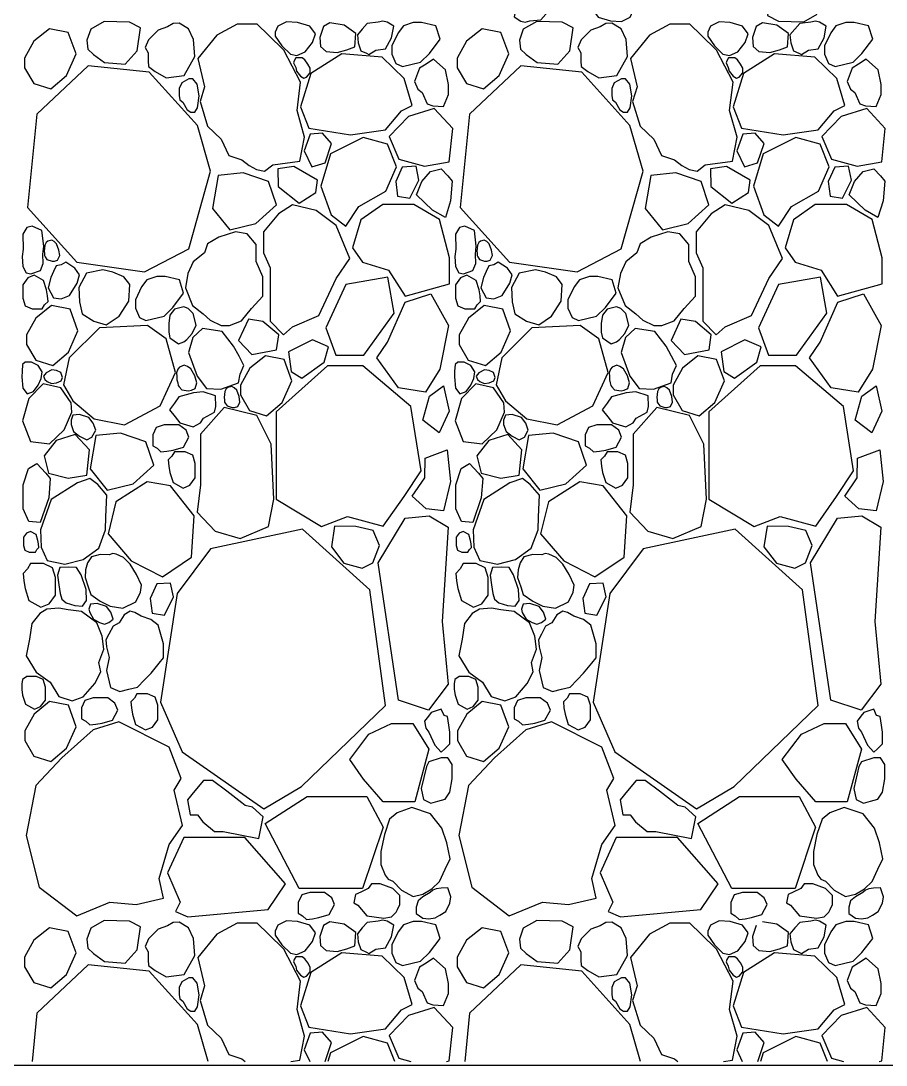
# Model space of a CAD drawing. Header units: millimetres. Extents: x 10227 to 13232, y 2 to 9351.
# Drawn here: x 11655.2 to 11831.6, y 6530.6 to 6743.6 of the extents above; entities that cross this region are included whole.
import ezdxf

# ---------------------------------------------------------------- set-up
doc = ezdxf.new("R2010")
doc.units = ezdxf.units.MM
doc.layers.add('A-WALL-FULL-EXTR', color=1, linetype='Continuous')
doc.layers.add('RETINO', color=20, linetype='Continuous')

msp = doc.modelspace()

# ---------------------------------------------------------------- linework, layer by layer
at = {"layer": 'A-WALL-FULL-EXTR', "ltscale": 0.1}
msp.add_line((11308.18, 6530.6), (12008.18, 6530.6), dxfattribs=at)
at = {"layer": 'RETINO'}
for points in [[(11759.42, 6749.28), (11757.44, 6749.03), (11756.27, 6746.77), (11755.79, 6744.42), (11757.16, 6743.59), (11758, 6743.34), (11758.94, 6743.61), (11761.21, 6743.84), (11762.22, 6744.98), (11763.2, 6746.19), (11763.06, 6747.82), (11762.5, 6749.4), (11761.38, 6749.94), (11760.87, 6750.16), (11759.42, 6749.28)], [(11778.63, 6748.44), (11776.87, 6750.11), (11775.52, 6750.37), (11773.86, 6749.67), (11772.35, 6747.71), (11771.74, 6745.94), (11772.93, 6744.37), (11775.41, 6743.65), (11777.67, 6743.51), (11779.42, 6744.38), (11779.98, 6745.6), (11779.95, 6746.45), (11778.63, 6748.44)], [(11808.12, 6749.44), (11807.41, 6744.74), (11809.68, 6743.56), (11814.84, 6743.43)], [(11814.84, 6743.43), (11817.6, 6745.01)], [(11672.17, 6743.52), (11669.41, 6741.94)], [(11678.89, 6737.51), (11679.59, 6742.21), (11677.32, 6743.39), (11672.17, 6743.52)], [(11684.8, 6732.03), (11688.47, 6732.49), (11690.65, 6736.36), (11690.38, 6739.85), (11689.39, 6742.03), (11687.48, 6743.14), (11686.23, 6743.12), (11685.07, 6742.44), (11683.2, 6741.74), (11681.22, 6739.77), (11680.5, 6738.2), (11681.12, 6737.14), (11681.16, 6735.46), (11681.19, 6734.31), (11682.54, 6733.31), (11684.8, 6732.03)], [(11706.53, 6714.24), (11712.08, 6715.01), (11713.05, 6719.88), (11711.49, 6725.35), (11712.21, 6731.13), (11708.81, 6737.67), (11705.69, 6740.69), (11703.37, 6742.93), (11699.31, 6742.93), (11695.13, 6740.69), (11691.26, 6735.97), (11692.62, 6730.19), (11691.71, 6727.15), (11693.23, 6722.13), (11696.04, 6719.47), (11697.58, 6716.16), (11700.22, 6715.29), (11701.74, 6714.15), (11703.26, 6713.34), (11704.89, 6712.95), (11706.53, 6714.24)], [(11708.37, 6738.51), (11710.14, 6736.84), (11711.48, 6736.58), (11713.15, 6737.28), (11714.66, 6739.24), (11715.27, 6741), (11714.08, 6742.58), (11711.6, 6743.3), (11709.34, 6743.44), (11707.59, 6742.57), (11707.03, 6741.35), (11707.05, 6740.5), (11708.37, 6738.51)], [(11716.88, 6742.5), (11716.13, 6740.26), (11716.28, 6738.42)], [(11718.19, 6743.25), (11716.88, 6742.5)], [(11723.31, 6738.3), (11723.51, 6741.04), (11721.11, 6742.77), (11718.19, 6743.25)], [(11727.59, 6737.67), (11729.57, 6737.92), (11730.74, 6740.18), (11731.21, 6742.53), (11729.85, 6743.36), (11729.01, 6743.6), (11728.07, 6743.34), (11725.8, 6743.11), (11724.79, 6741.97), (11723.81, 6740.76), (11723.95, 6739.13), (11724.51, 6737.55), (11725.63, 6737.01), (11726.14, 6736.79), (11727.59, 6737.67)], [(11732.98, 6734.31), (11736.68, 6735.19), (11738.49, 6736.95), (11740.66, 6739.87), (11739.83, 6742.6), (11736.91, 6743.3), (11735.2, 6743.3), (11733.18, 6742.64), (11732.1, 6741.2), (11730.82, 6738.55), (11730.82, 6736.86), (11731.66, 6734.94), (11732.98, 6734.31)], [(11760.39, 6743.52), (11757.64, 6741.94)], [(11767.11, 6737.51), (11767.82, 6742.21), (11765.55, 6743.39), (11760.39, 6743.52)], [(11773.02, 6732.03), (11776.7, 6732.49), (11778.88, 6736.36), (11778.6, 6739.85), (11777.62, 6742.03), (11775.7, 6743.14), (11774.46, 6743.12), (11773.29, 6742.44), (11771.43, 6741.74), (11769.44, 6739.77), (11768.73, 6738.2), (11769.34, 6737.14), (11769.39, 6735.46), (11769.41, 6734.31), (11770.77, 6733.31), (11773.02, 6732.03)], [(11794.75, 6714.24), (11800.3, 6715.01), (11801.28, 6719.88), (11799.71, 6725.35), (11800.44, 6731.13), (11797.04, 6737.67), (11793.91, 6740.69), (11791.6, 6742.93), (11787.53, 6742.93), (11783.36, 6740.69), (11779.48, 6735.97), (11780.85, 6730.19), (11779.94, 6727.15), (11781.46, 6722.13), (11784.27, 6719.47), (11785.8, 6716.16), (11788.45, 6715.29), (11789.96, 6714.15), (11791.49, 6713.34), (11793.11, 6712.95), (11794.75, 6714.24)], [(11796.6, 6738.51), (11798.36, 6736.84), (11799.71, 6736.58), (11801.38, 6737.28), (11802.88, 6739.24), (11803.49, 6741), (11802.31, 6742.58), (11799.83, 6743.3), (11797.56, 6743.44), (11795.81, 6742.57), (11795.25, 6741.35), (11795.28, 6740.5), (11796.6, 6738.51)], [(11805.1, 6742.5), (11804.35, 6740.26), (11804.51, 6738.42)], [(11806.41, 6743.25), (11805.1, 6742.5)], [(11811.54, 6738.3), (11811.73, 6741.04), (11809.33, 6742.77), (11806.41, 6743.25)], [(11815.82, 6737.67), (11817.79, 6737.92), (11818.97, 6740.18), (11819.44, 6742.53), (11818.07, 6743.36), (11817.23, 6743.6), (11816.3, 6743.34), (11814.03, 6743.11), (11813.02, 6741.97), (11812.03, 6740.76), (11812.18, 6739.13), (11812.73, 6737.55), (11813.86, 6737.01), (11814.36, 6736.79), (11815.82, 6737.67)], [(11821.21, 6734.31), (11824.91, 6735.19), (11826.71, 6736.95), (11828.89, 6739.87), (11828.05, 6742.6), (11825.14, 6743.3), (11823.43, 6743.3), (11821.4, 6742.64), (11820.33, 6741.2), (11819.05, 6738.55), (11819.05, 6736.86), (11819.89, 6734.94), (11821.21, 6734.31)], [(11657.81, 6730.87), (11661.29, 6729.77), (11664.49, 6732.51), (11666.43, 6736.88), (11664.84, 6741.28), (11661.03, 6742.02), (11657.85, 6739.47), (11655.94, 6736.03), (11655.94, 6734.08), (11657.81, 6730.87)], [(11669.41, 6741.94), (11668.66, 6739.7), (11668.82, 6737.85)], [(11746.03, 6730.87), (11749.52, 6729.77), (11752.72, 6732.51), (11754.66, 6736.88), (11753.07, 6741.28), (11749.26, 6742.02), (11746.08, 6739.47), (11744.17, 6736.03), (11744.17, 6734.08), (11746.03, 6730.87)], [(11757.64, 6741.94), (11756.89, 6739.7), (11757.04, 6737.85)], [(11716.28, 6738.42), (11717.46, 6737.35)], [(11717.46, 6737.35), (11719.68, 6737.18), (11721.67, 6737.7), (11723.31, 6738.3)], [(11804.51, 6738.42), (11805.69, 6737.35)], [(11805.69, 6737.35), (11807.9, 6737.18), (11809.89, 6737.7), (11811.54, 6738.3)], [(11668.82, 6737.85), (11670, 6736.78)], [(11670, 6736.78), (11672.21, 6735.12), (11676.47, 6734.79), (11678.89, 6737.51)], [(11711.38, 6733.37), (11712.2, 6732.38), (11712.91, 6731.95), (11713.44, 6732.14), (11714.17, 6733.03), (11714.17, 6733.95), (11713.68, 6734.83), (11713.07, 6735.65), (11712.55, 6736.12), (11711.28, 6736.07), (11710.91, 6735.51), (11710.79, 6735.04), (11711.23, 6734.15), (11711.38, 6733.37)], [(11712.19, 6726.09), (11713.91, 6721.77), (11722.42, 6720.36), (11729.54, 6721.42), (11732.83, 6725.27), (11735, 6726.39), (11733.37, 6731.85), (11728.86, 6736.25), (11720.64, 6736.9), (11714.31, 6732.89), (11712.19, 6726.09)], [(11757.04, 6737.85), (11758.23, 6736.78)], [(11758.23, 6736.78), (11760.44, 6735.12), (11764.7, 6734.79), (11767.11, 6737.51)], [(11799.61, 6733.37), (11800.43, 6732.38), (11801.14, 6731.95), (11801.66, 6732.14), (11802.4, 6733.03), (11802.4, 6733.95), (11801.91, 6734.83), (11801.3, 6735.65), (11800.78, 6736.12), (11799.51, 6736.07), (11799.13, 6735.51), (11799.02, 6735.04), (11799.45, 6734.15), (11799.61, 6733.37)], [(11800.41, 6726.09), (11802.14, 6721.77), (11810.64, 6720.36), (11817.77, 6721.42), (11821.05, 6725.27), (11823.23, 6726.39), (11821.59, 6731.85), (11817.08, 6736.25), (11808.86, 6736.9), (11802.53, 6732.89), (11800.41, 6726.09)], [(11691.17, 6722.29), (11681.37, 6733.16), (11668.92, 6734.43), (11658.45, 6724.59), (11656.55, 6705.54), (11666.59, 6694.42), (11680.42, 6692.41), (11689.41, 6697.15), (11693.86, 6712.94), (11691.17, 6722.29)], [(11741.34, 6726.19), (11742.39, 6728.63), (11742.39, 6730.63), (11741.79, 6733.67), (11740.63, 6734.67), (11739.34, 6735.79), (11737.8, 6734.79), (11736.5, 6733.95), (11735.44, 6731.27), (11736.12, 6729.71), (11737.04, 6729.03), (11738.04, 6726.73), (11739.22, 6726.32), (11741.34, 6726.19)], [(11779.4, 6722.29), (11769.59, 6733.16), (11757.14, 6734.43), (11746.68, 6724.59), (11744.78, 6705.54), (11754.82, 6694.42), (11768.64, 6692.41), (11777.63, 6697.15), (11782.09, 6712.94), (11779.4, 6722.29)], [(11829.57, 6726.19), (11830.62, 6728.63), (11830.62, 6730.63), (11830.02, 6733.67), (11828.86, 6734.67), (11827.57, 6735.79), (11826.03, 6734.79), (11824.73, 6733.95), (11823.67, 6731.27), (11824.34, 6729.71), (11825.27, 6729.03), (11826.27, 6726.73), (11827.45, 6726.32), (11829.57, 6726.19)], [(11688.23, 6727.04), (11689.12, 6725.49), (11689.83, 6724.98), (11690.63, 6724.98), (11691.2, 6725.89), (11691.55, 6728.35), (11691.15, 6730.73), (11690.23, 6731.79), (11689.43, 6731.79), (11687.98, 6731.01), (11687.46, 6729.84), (11687.46, 6728.38), (11687.61, 6727.54), (11688.23, 6727.04)], [(11776.46, 6727.04), (11777.34, 6725.49), (11778.06, 6724.98), (11778.86, 6724.98), (11779.43, 6725.89), (11779.77, 6728.35), (11779.37, 6730.73), (11778.46, 6731.79), (11777.66, 6731.79), (11776.2, 6731.01), (11775.69, 6729.84), (11775.69, 6728.38), (11775.83, 6727.54), (11776.46, 6727.04)], [(11737.51, 6714), (11742.54, 6714.84), (11743.25, 6721.66), (11739.46, 6725.77), (11734.26, 6724.15), (11730.31, 6720.04), (11732.24, 6715.4), (11737.51, 6714)], [(11825.74, 6714), (11830.76, 6714.84), (11831.47, 6721.66), (11827.69, 6725.77), (11822.49, 6724.15), (11818.54, 6720.04), (11820.47, 6715.4), (11825.74, 6714)], [(11716.7, 6720.7), (11714.19, 6720.49), (11712.96, 6717.12), (11714.5, 6713.85), (11717.2, 6714.67), (11718.52, 6718.63), (11716.7, 6720.7)], [(11724.08, 6705.79), (11729.6, 6708.9), (11731.79, 6713.85), (11729.95, 6718.46), (11725, 6719.84), (11718.33, 6716.5), (11716.38, 6709.94), (11718.45, 6704.07), (11721.44, 6701.76), (11724.08, 6705.79)], [(11804.93, 6720.7), (11802.41, 6720.49), (11801.18, 6717.12), (11802.73, 6713.85), (11805.43, 6714.67), (11806.75, 6718.63), (11804.93, 6720.7)], [(11812.31, 6705.79), (11817.83, 6708.9), (11820.02, 6713.85), (11818.18, 6718.46), (11813.23, 6719.84), (11806.56, 6716.5), (11804.61, 6709.94), (11806.68, 6704.07), (11809.67, 6701.76), (11812.31, 6705.79)], [(11700.5, 6712.62), (11695.43, 6712.11), (11694.27, 6705.35), (11697.78, 6701), (11703.07, 6702.27), (11707.28, 6706.11), (11705.67, 6710.87), (11700.5, 6712.62)], [(11715.36, 6708.6), (11715.68, 6711.1), (11710.85, 6713.92), (11707.61, 6713.42), (11707.68, 6709.84), (11711.92, 6706.43), (11715.36, 6708.6)], [(11731.99, 6707.84), (11734.48, 6707.44), (11736.34, 6711.15), (11735.77, 6713.97), (11732.95, 6713.81), (11731.62, 6710.83), (11731.99, 6707.84)], [(11742.82, 6706.94), (11741.74, 6703.5), (11739.12, 6704.99), (11735.87, 6708.16), (11736.95, 6710.83), (11738.71, 6712.91), (11740.88, 6713.45), (11742.24, 6712), (11743.14, 6710.91), (11742.82, 6706.94)], [(11788.73, 6712.62), (11783.66, 6712.11), (11782.5, 6705.35), (11786, 6701), (11791.29, 6702.27), (11795.51, 6706.11), (11793.89, 6710.87), (11788.73, 6712.62)], [(11803.59, 6708.6), (11803.9, 6711.1), (11799.08, 6713.92), (11795.84, 6713.42), (11795.9, 6709.84), (11800.15, 6706.43), (11803.59, 6708.6)], [(11820.22, 6707.84), (11822.71, 6707.44), (11824.56, 6711.15), (11823.99, 6713.97), (11821.17, 6713.81), (11819.84, 6710.83), (11820.22, 6707.84)], [(11831.05, 6706.94), (11829.97, 6703.5), (11827.35, 6704.99), (11824.09, 6708.16), (11825.18, 6710.83), (11826.94, 6712.91), (11829.11, 6713.45), (11830.46, 6712), (11831.36, 6710.91), (11831.05, 6706.94)], [(11710.56, 6681.23), (11715.93, 6683.54), (11719.47, 6691.1), (11722.26, 6695.12), (11721.1, 6697.91), (11719.47, 6701.86), (11715.39, 6704.92), (11710.56, 6706.08), (11707.7, 6704.24), (11704.64, 6700.57), (11704.64, 6696.28), (11706, 6693.28), (11706, 6690.28), (11706, 6685.31), (11706, 6682.39), (11708.72, 6679.59), (11710.56, 6681.23)], [(11730.18, 6692.79), (11733.52, 6687.48), (11742.58, 6690), (11742.58, 6695.32), (11740.53, 6703.09), (11735.29, 6706.16), (11728.96, 6706.16), (11724.53, 6703.02), (11722.83, 6697.36), (11724.87, 6694.43), (11730.18, 6692.79)], [(11798.79, 6681.23), (11804.16, 6683.54), (11807.7, 6691.1), (11810.48, 6695.12), (11809.33, 6697.91), (11807.69, 6701.86), (11803.62, 6704.92), (11798.79, 6706.08), (11795.93, 6704.24), (11792.87, 6700.57), (11792.87, 6696.28), (11794.23, 6693.28), (11794.23, 6690.28), (11794.23, 6685.31), (11794.23, 6682.39), (11796.95, 6679.59), (11798.79, 6681.23)], [(11818.41, 6692.79), (11821.75, 6687.48), (11830.8, 6690), (11830.8, 6695.32), (11828.76, 6703.09), (11823.52, 6706.16), (11817.18, 6706.16), (11812.76, 6703.02), (11811.05, 6697.36), (11813.1, 6694.43), (11818.41, 6692.79)], [(11655.45, 6695.59), (11655.57, 6693.51), (11656.26, 6692.22), (11657.23, 6692.02), (11659.15, 6692.73), (11659.74, 6694.12), (11659.65, 6696.06), (11659.83, 6697.7), (11659.47, 6700.87), (11657.49, 6701.76), (11656.42, 6701.49), (11655.56, 6700.11), (11655.67, 6697.07), (11655.45, 6695.59)], [(11690.21, 6685.58), (11692.38, 6683.87), (11693.79, 6682.58), (11696, 6681.49), (11697.7, 6681.49), (11700.15, 6682.42), (11702.2, 6684.92), (11704.53, 6687.44), (11704.53, 6691.39), (11703.17, 6694.56), (11703.17, 6697.99), (11701.3, 6700.18), (11698.92, 6700.62), (11695.52, 6699.51), (11693.25, 6698.12), (11692.6, 6696.28), (11690.31, 6694.48), (11689.21, 6692.07), (11688.72, 6689.17), (11690.21, 6685.58)], [(11743.67, 6695.59), (11743.79, 6693.51), (11744.49, 6692.22), (11745.45, 6692.02), (11747.37, 6692.73), (11747.96, 6694.12), (11747.87, 6696.06), (11748.06, 6697.7), (11747.7, 6700.87), (11745.72, 6701.76), (11744.64, 6701.49), (11743.78, 6700.11), (11743.9, 6697.07), (11743.67, 6695.59)], [(11778.43, 6685.58), (11780.6, 6683.87), (11782.01, 6682.58), (11784.23, 6681.49), (11785.92, 6681.49), (11788.38, 6682.42), (11790.43, 6684.92), (11792.76, 6687.44), (11792.76, 6691.39), (11791.4, 6694.56), (11791.4, 6697.99), (11789.53, 6700.18), (11787.14, 6700.62), (11783.74, 6699.51), (11781.47, 6698.12), (11780.82, 6696.28), (11778.54, 6694.48), (11777.43, 6692.07), (11776.94, 6689.17), (11778.43, 6685.58)], [(11660.49, 6694.93), (11661.53, 6694.64), (11662.03, 6694.64), (11662.66, 6694.82), (11663.11, 6695.74), (11662.93, 6696.88), (11662.47, 6698.14), (11661.95, 6698.62), (11661.46, 6698.9), (11660.66, 6698.69), (11660.33, 6698.42), (11660.04, 6697.86), (11659.98, 6697.25), (11659.91, 6696.68), (11659.98, 6696.19), (11659.98, 6695.73), (11660.13, 6695.51), (11660.49, 6694.93)], [(11748.71, 6694.93), (11749.76, 6694.64), (11750.25, 6694.64), (11750.89, 6694.82), (11751.33, 6695.74), (11751.16, 6696.88), (11750.69, 6698.14), (11750.18, 6698.62), (11749.69, 6698.9), (11748.89, 6698.69), (11748.55, 6698.42), (11748.27, 6697.86), (11748.2, 6697.25), (11748.13, 6696.68), (11748.2, 6696.19), (11748.2, 6695.73), (11748.36, 6695.51), (11748.71, 6694.93)], [(11661.3, 6691.3), (11660.74, 6689.2), (11661.86, 6687.16), (11663.37, 6686.92), (11665.08, 6687.6), (11666.65, 6690.1), (11667.11, 6691.8), (11666.17, 6693.2), (11664.31, 6694.37), (11663.4, 6693.89), (11662.36, 6693.63), (11661.82, 6692.51), (11661.3, 6691.3)], [(11749.53, 6691.3), (11748.96, 6689.2), (11750.09, 6687.16), (11751.6, 6686.92), (11753.31, 6687.6), (11754.88, 6690.1), (11755.34, 6691.8), (11754.39, 6693.2), (11752.54, 6694.37), (11751.63, 6693.89), (11750.58, 6693.63), (11750.04, 6692.51), (11749.53, 6691.3)], [(11660.39, 6688.76), (11659.8, 6690.69), (11657.91, 6691.74), (11656.6, 6691.18), (11655.59, 6689.81), (11655.59, 6687.07), (11656.07, 6685.5), (11657.5, 6684.87), (11659.54, 6684.87), (11660.01, 6685.69), (11660.71, 6686.41), (11660.58, 6687.56), (11660.39, 6688.76)], [(11675.19, 6683.37), (11677.16, 6686.46), (11677.37, 6689.86), (11676.16, 6691.44), (11673.94, 6692.35), (11671.91, 6692.83), (11668.57, 6692.13), (11666.99, 6689.21), (11667.14, 6686.31), (11667.66, 6683.85), (11670.04, 6682.4), (11672.59, 6681.65), (11675.19, 6683.37)], [(11680.68, 6682.5), (11684.38, 6683.38), (11686.18, 6685.14), (11688.36, 6688.05), (11687.52, 6690.79), (11684.61, 6691.49), (11682.9, 6691.49), (11680.87, 6690.83), (11679.8, 6689.39), (11678.52, 6686.74), (11678.52, 6685.05), (11679.36, 6683.13), (11680.68, 6682.5)], [(11719.42, 6675.45), (11725.14, 6675.45), (11731.32, 6683.98), (11730.02, 6691.33), (11721.48, 6689.82), (11717.4, 6681)], [(11748.61, 6688.76), (11748.02, 6690.69), (11746.13, 6691.74), (11744.83, 6691.18), (11743.82, 6689.81), (11743.82, 6687.07), (11744.3, 6685.5), (11745.73, 6684.87), (11747.76, 6684.87), (11748.24, 6685.69), (11748.93, 6686.41), (11748.81, 6687.56), (11748.61, 6688.76)], [(11763.41, 6683.37), (11765.38, 6686.46), (11765.59, 6689.86), (11764.39, 6691.44), (11762.17, 6692.35), (11760.13, 6692.83), (11756.8, 6692.13), (11755.22, 6689.21), (11755.37, 6686.31), (11755.89, 6683.85), (11758.26, 6682.4), (11760.82, 6681.65), (11763.41, 6683.37)], [(11768.9, 6682.5), (11772.6, 6683.38), (11774.41, 6685.14), (11776.58, 6688.05), (11775.75, 6690.79), (11772.83, 6691.49), (11771.12, 6691.49), (11769.1, 6690.83), (11768.03, 6689.39), (11766.74, 6686.74), (11766.74, 6685.05), (11767.58, 6683.13), (11768.9, 6682.5)], [(11807.65, 6675.45), (11813.37, 6675.45), (11819.55, 6683.98), (11818.25, 6691.33), (11809.7, 6689.82), (11805.62, 6681)], [(11732.18, 6668.74), (11727.75, 6674.91), (11729.97, 6678.1), (11733.58, 6686.22), (11738.81, 6687.96), (11742.41, 6681.45), (11740.61, 6672.56)], [(11820.41, 6668.74), (11815.98, 6674.91), (11818.2, 6678.1), (11821.8, 6686.22), (11827.03, 6687.96), (11830.64, 6681.45), (11828.83, 6672.56)], [(11658.2, 6674.4), (11661.68, 6673.29), (11664.88, 6676.03), (11666.82, 6680.4), (11665.23, 6684.8), (11661.42, 6685.54), (11658.24, 6683), (11656.33, 6679.55), (11656.33, 6677.6), (11658.2, 6674.4)], [(11690.9, 6681.54), (11690.32, 6683.92), (11689.3, 6684.98), (11688.4, 6685.27), (11686.5, 6684.8), (11685.56, 6683.56), (11685.33, 6681.86), (11685.32, 6680.13), (11685.54, 6678.97), (11687.31, 6677.74), (11688.39, 6678.12), (11689.03, 6678.64), (11690.14, 6679.87), (11690.9, 6681.54)], [(11746.42, 6674.4), (11749.91, 6673.29), (11753.1, 6676.03), (11755.05, 6680.4), (11753.46, 6684.8), (11749.64, 6685.54), (11746.47, 6683), (11744.56, 6679.55), (11744.56, 6677.6), (11746.42, 6674.4)], [(11779.13, 6681.54), (11778.55, 6683.92), (11777.53, 6684.98), (11776.63, 6685.27), (11774.72, 6684.8), (11773.79, 6683.56), (11773.55, 6681.86), (11773.55, 6680.13), (11773.77, 6678.97), (11775.54, 6677.74), (11776.62, 6678.12), (11777.25, 6678.64), (11778.37, 6679.87), (11779.13, 6681.54)], [(11701.58, 6682.79), (11699.55, 6678.39), (11702.27, 6675.55), (11707.32, 6676.5), (11707.75, 6679.58), (11704.55, 6682.27), (11701.58, 6682.79)], [(11789.8, 6682.79), (11787.77, 6678.39), (11790.5, 6675.55), (11795.55, 6676.5), (11795.97, 6679.58), (11792.77, 6682.27), (11789.8, 6682.79)], [(11684.79, 6678.78), (11681, 6681.47), (11671.18, 6680.98), (11665.05, 6674.9), (11663.86, 6669.36), (11665.8, 6666.13), (11670.14, 6662.44), (11676.31, 6661.19), (11683.57, 6665.12), (11686.7, 6671.92), (11684.79, 6678.78)], [(11698.53, 6677.25), (11696.23, 6680.28), (11692.2, 6680.89), (11690.26, 6679.06), (11689.36, 6675.97), (11691.16, 6671.12), (11693.03, 6668.66), (11695.98, 6668.47), (11699.58, 6669.8), (11699.88, 6671.57), (11700.63, 6673.3), (11699.67, 6675.24), (11698.53, 6677.25)], [(11717.4, 6681), (11719.42, 6675.45)], [(11773.01, 6678.78), (11769.22, 6681.47), (11759.41, 6680.98), (11753.27, 6674.9), (11752.09, 6669.36), (11754.02, 6666.13), (11758.36, 6662.44), (11764.54, 6661.19), (11771.79, 6665.12), (11774.93, 6671.92), (11773.01, 6678.78)], [(11786.76, 6677.25), (11784.46, 6680.28), (11780.43, 6680.89), (11778.48, 6679.06), (11777.59, 6675.97), (11779.38, 6671.12), (11781.26, 6668.66), (11784.2, 6668.47), (11787.8, 6669.8), (11788.1, 6671.57), (11788.86, 6673.3), (11787.89, 6675.24), (11786.76, 6677.25)], [(11805.62, 6681), (11807.65, 6675.45)], [(11710.31, 6672.09), (11712.46, 6670.77), (11717.03, 6673.99), (11717.92, 6677.15), (11714.63, 6678.58), (11709.76, 6676.12), (11710.31, 6672.09)], [(11798.54, 6672.09), (11800.69, 6670.77), (11805.26, 6673.99), (11806.14, 6677.15), (11802.85, 6678.58), (11797.99, 6676.12), (11798.54, 6672.09)], [(11701.81, 6664.17), (11705.3, 6663.06), (11708.49, 6665.8), (11710.44, 6670.17), (11708.85, 6674.57), (11705.03, 6675.31), (11701.85, 6672.77), (11699.95, 6669.32), (11699.95, 6667.37), (11701.81, 6664.17)], [(11790.04, 6664.17), (11793.52, 6663.06), (11796.72, 6665.8), (11798.66, 6670.17), (11797.07, 6674.57), (11793.26, 6675.31), (11790.08, 6672.77), (11788.17, 6669.32), (11788.17, 6667.37), (11790.04, 6664.17)], [(11655.56, 6668.67), (11656.49, 6667.53), (11657.78, 6668.03), (11658.73, 6669.32), (11659.31, 6670.66), (11659.55, 6672.06), (11658.68, 6673.34), (11657.33, 6674), (11656.08, 6674), (11655.49, 6673.52), (11655.41, 6672.12), (11655.37, 6671.02), (11655.56, 6668.67)], [(11661.42, 6669.68), (11662.44, 6669.81), (11663.42, 6670.17), (11663.65, 6670.89), (11663.33, 6671.91), (11662.44, 6672.32), (11661.49, 6672.43), (11660.36, 6671.83), (11659.79, 6671.13), (11660.09, 6670.5), (11660.52, 6670.08), (11661.42, 6669.68)], [(11688.02, 6668.34), (11689.35, 6668.18), (11689.96, 6668.27), (11690.71, 6668.6), (11691.08, 6669.81), (11690.66, 6671.19), (11689.85, 6672.64), (11689.13, 6673.14), (11688.48, 6673.4), (11687.54, 6672.99), (11687.17, 6672.6), (11686.93, 6671.86), (11686.96, 6671.09), (11686.98, 6670.38), (11687.16, 6669.79), (11687.24, 6669.23), (11687.47, 6668.98), (11688.02, 6668.34)], [(11729.08, 6640.55), (11733.31, 6646.58), (11736.78, 6651.82), (11734.69, 6664.99), (11724.94, 6673.23), (11717.69, 6673.23), (11707.23, 6663.86), (11707.23, 6646.03), (11716.49, 6640.49), (11721.82, 6642.55), (11729.08, 6640.55)], [(11740.61, 6672.56), (11737.69, 6667.91)], [(11743.79, 6668.67), (11744.72, 6667.53), (11746, 6668.03), (11746.95, 6669.32), (11747.54, 6670.66), (11747.77, 6672.06), (11746.91, 6673.34), (11745.55, 6674), (11744.3, 6674), (11743.72, 6673.52), (11743.63, 6672.12), (11743.59, 6671.02), (11743.79, 6668.67)], [(11749.65, 6669.68), (11750.66, 6669.81), (11751.64, 6670.17), (11751.87, 6670.89), (11751.56, 6671.91), (11750.66, 6672.32), (11749.72, 6672.43), (11748.58, 6671.83), (11748.02, 6671.13), (11748.31, 6670.5), (11748.75, 6670.08), (11749.65, 6669.68)], [(11776.24, 6668.34), (11777.58, 6668.18), (11778.19, 6668.27), (11778.94, 6668.6), (11779.31, 6669.81), (11778.89, 6671.19), (11778.08, 6672.64), (11777.36, 6673.14), (11776.71, 6673.4), (11775.77, 6672.99), (11775.4, 6672.6), (11775.16, 6671.86), (11775.19, 6671.09), (11775.21, 6670.38), (11775.38, 6669.79), (11775.47, 6669.23), (11775.7, 6668.98), (11776.24, 6668.34)], [(11817.31, 6640.55), (11821.54, 6646.58), (11825.01, 6651.82), (11822.91, 6664.99), (11813.16, 6673.23), (11805.92, 6673.23), (11795.46, 6663.86), (11795.46, 6646.03), (11804.71, 6640.49), (11810.04, 6642.55), (11817.31, 6640.55)], [(11828.83, 6672.56), (11825.92, 6667.91)], [(11663.31, 6668.75), (11659.75, 6669.56), (11656.79, 6666.56), (11655.52, 6662.05), (11657.17, 6657.8), (11661.03, 6657.37), (11663.99, 6660.18), (11665.6, 6663.77), (11665.44, 6665.71), (11663.31, 6668.75)], [(11694.89, 6667.12), (11692.36, 6667.95), (11690.37, 6667.77), (11687.4, 6666.91), (11686.5, 6665.67), (11685.5, 6664.28), (11686.63, 6662.83), (11687.58, 6661.61), (11690.34, 6660.79), (11691.84, 6661.6), (11692.43, 6662.58), (11694.64, 6663.78), (11694.95, 6664.99), (11694.89, 6667.12)], [(11697.23, 6665.07), (11698.27, 6664.78), (11698.77, 6664.78), (11699.41, 6664.96), (11699.85, 6665.87), (11699.68, 6667.02), (11699.21, 6668.27), (11698.69, 6668.76), (11698.21, 6669.04), (11697.41, 6668.83), (11697.07, 6668.56), (11696.79, 6668), (11696.72, 6667.38), (11696.65, 6666.82), (11696.72, 6666.33), (11696.72, 6665.87), (11696.87, 6665.64), (11697.23, 6665.07)], [(11737.69, 6667.91), (11732.18, 6668.74)], [(11740.51, 6659.61), (11737.12, 6662.2), (11738.49, 6667.07), (11741.36, 6669.19), (11742.52, 6664.01), (11740.51, 6659.61)], [(11751.54, 6668.75), (11747.97, 6669.56), (11745.02, 6666.56), (11743.75, 6662.05), (11745.4, 6657.8), (11749.26, 6657.37), (11752.21, 6660.18), (11753.83, 6663.77), (11753.66, 6665.71), (11751.54, 6668.75)], [(11783.12, 6667.12), (11780.59, 6667.95), (11778.6, 6667.77), (11775.62, 6666.91), (11774.73, 6665.67), (11773.73, 6664.28), (11774.86, 6662.83), (11775.81, 6661.61), (11778.57, 6660.79), (11780.06, 6661.6), (11780.66, 6662.58), (11782.87, 6663.78), (11783.17, 6664.99), (11783.12, 6667.12)], [(11785.46, 6665.07), (11786.5, 6664.78), (11787, 6664.78), (11787.63, 6664.96), (11788.07, 6665.87), (11787.9, 6667.02), (11787.44, 6668.27), (11786.92, 6668.76), (11786.43, 6669.04), (11785.63, 6668.83), (11785.3, 6668.56), (11785.01, 6668), (11784.95, 6667.38), (11784.88, 6666.82), (11784.95, 6666.33), (11784.95, 6665.87), (11785.1, 6665.64), (11785.46, 6665.07)], [(11825.92, 6667.91), (11820.41, 6668.74)], [(11828.73, 6659.61), (11825.34, 6662.2), (11826.71, 6667.07), (11829.59, 6669.19), (11830.75, 6664.01), (11828.73, 6659.61)], [(11699.89, 6638), (11705.69, 6640.47), (11706.76, 6646.03), (11706.22, 6657.26), (11703.29, 6663.13), (11696.65, 6664.77), (11691.84, 6659.3), (11691.84, 6649.01), (11691.11, 6643.43), (11694.83, 6639.55), (11699.89, 6638)], [(11788.12, 6638), (11793.91, 6640.47), (11794.99, 6646.03), (11794.45, 6657.26), (11791.52, 6663.13), (11784.87, 6664.77), (11780.06, 6659.3), (11780.06, 6649.01), (11779.34, 6643.43), (11783.06, 6639.55), (11788.12, 6638)], [(11665.93, 6659.85), (11667.16, 6658.88), (11668.6, 6658.18), (11669.64, 6658.7), (11670.43, 6660.14), (11669.92, 6661.56), (11669.03, 6662.71), (11667.16, 6663.32), (11665.79, 6663.19), (11665.41, 6662.19), (11665.41, 6661.27), (11665.93, 6659.85)], [(11754.16, 6659.85), (11755.39, 6658.88), (11756.83, 6658.18), (11757.87, 6658.7), (11758.66, 6660.14), (11758.15, 6661.56), (11757.26, 6662.71), (11755.38, 6663.32), (11754.01, 6663.19), (11753.63, 6662.19), (11753.63, 6661.27), (11754.16, 6659.85)], [(11675.52, 6659.52), (11670.45, 6659.01), (11669.29, 6652.25), (11672.8, 6647.9), (11678.09, 6649.17), (11682.31, 6653), (11680.69, 6657.77), (11675.52, 6659.52)], [(11686.26, 6656.05), (11688.33, 6656.68), (11689.46, 6658.72), (11688.86, 6660.12), (11687.38, 6661.21), (11684.43, 6661.21), (11682.74, 6660.7), (11682.06, 6659.16), (11682.06, 6656.96), (11682.95, 6656.45), (11683.72, 6655.7), (11684.95, 6655.84), (11686.26, 6656.05)], [(11763.75, 6659.52), (11758.68, 6659.01), (11757.52, 6652.25), (11761.02, 6647.9), (11766.32, 6649.17), (11770.53, 6653), (11768.92, 6657.77), (11763.75, 6659.52)], [(11774.48, 6656.05), (11776.56, 6656.68), (11777.69, 6658.72), (11777.09, 6660.12), (11775.61, 6661.21), (11772.65, 6661.21), (11770.97, 6660.7), (11770.28, 6659.16), (11770.28, 6656.96), (11771.17, 6656.45), (11771.95, 6655.7), (11773.18, 6655.84), (11774.48, 6656.05)], [(11664.81, 6650.33), (11668.61, 6650.97), (11669.14, 6656.12), (11666.28, 6659.23), (11662.36, 6658), (11659.94, 6654.9), (11660.83, 6651.39), (11664.81, 6650.33)], [(11753.04, 6650.33), (11756.83, 6650.97), (11757.37, 6656.12), (11754.51, 6659.23), (11750.59, 6658), (11748.17, 6654.9), (11749.06, 6651.39), (11753.04, 6650.33)], [(11685.58, 6651.52), (11686.21, 6649.44), (11688.25, 6648.32), (11689.66, 6648.91), (11690.75, 6650.39), (11690.75, 6653.35), (11690.23, 6655.03), (11688.69, 6655.72), (11686.49, 6655.72), (11685.98, 6654.83), (11685.24, 6654.05), (11685.37, 6652.82), (11685.58, 6651.52)], [(11737.54, 6650.4), (11737.6, 6654.41), (11742.11, 6656.14), (11742.8, 6649.64), (11741.36, 6643.68)], [(11773.81, 6651.52), (11774.44, 6649.44), (11776.48, 6648.32), (11777.88, 6648.91), (11778.97, 6650.39), (11778.97, 6653.35), (11778.46, 6655.03), (11776.91, 6655.72), (11774.72, 6655.72), (11774.21, 6654.83), (11773.46, 6654.05), (11773.6, 6652.82), (11773.81, 6651.52)], [(11825.76, 6650.4), (11825.83, 6654.41), (11830.33, 6656.14), (11831.02, 6649.64), (11829.59, 6643.68)], [(11660.85, 6646.32), (11659.12, 6641.27), (11656.8, 6641.49), (11655.63, 6644.1), (11655.63, 6649), (11656.74, 6652.29), (11658.45, 6653.32), (11660.26, 6651.39), (11661.16, 6650.3), (11660.85, 6646.32)], [(11749.07, 6646.32), (11747.35, 6641.27), (11745.03, 6641.49), (11743.86, 6644.1), (11743.85, 6649), (11744.96, 6652.29), (11746.68, 6653.32), (11748.49, 6651.39), (11749.39, 6650.3), (11749.07, 6646.32)], [(11672.49, 6642.46), (11672.72, 6646.89), (11670.84, 6649.03), (11669.26, 6650.29), (11666.7, 6649.39), (11661.37, 6645.99), (11659.19, 6639.79), (11659.33, 6636.26), (11660.57, 6633.52), (11664.16, 6632.8), (11667.85, 6633.73), (11671.04, 6636.04), (11672.41, 6639.8), (11672.49, 6642.46)], [(11680.95, 6649.56), (11674.54, 6645.53), (11672.95, 6638.97)], [(11690.5, 6642.66), (11685.7, 6648.75), (11680.95, 6649.56)], [(11737.84, 6644.09), (11735, 6646.67), (11737.54, 6650.4)], [(11760.72, 6642.46), (11760.95, 6646.89), (11759.06, 6649.03), (11757.49, 6650.29), (11754.92, 6649.39), (11749.59, 6645.99), (11747.42, 6639.79), (11747.55, 6636.26), (11748.79, 6633.52), (11752.38, 6632.8), (11756.07, 6633.73), (11759.27, 6636.04), (11760.64, 6639.8), (11760.72, 6642.46)], [(11769.17, 6649.56), (11762.76, 6645.53), (11761.18, 6638.97)], [(11778.73, 6642.66), (11773.92, 6648.75), (11769.17, 6649.56)], [(11826.07, 6644.09), (11823.23, 6646.67), (11825.76, 6650.4)], [(11672.95, 6638.97), (11677.7, 6633.48), (11684.04, 6630.18), (11689.96, 6634.19), (11690.5, 6642.66)], [(11738.32, 6603.02), (11732.17, 6605.06), (11728.01, 6633.07), (11733.52, 6642.19), (11738.43, 6642.63), (11742.35, 6640.34), (11741.07, 6621.07)], [(11741.36, 6643.68), (11737.84, 6644.09)], [(11761.18, 6638.97), (11765.93, 6633.48), (11772.26, 6630.18), (11778.18, 6634.19), (11778.73, 6642.66)], [(11826.55, 6603.02), (11820.39, 6605.06), (11816.23, 6633.07), (11821.75, 6642.19), (11826.65, 6642.63), (11830.58, 6640.34), (11829.3, 6621.07)], [(11829.59, 6643.68), (11826.07, 6644.09)], [(11727.01, 6639.68), (11723.47, 6640.47), (11719.16, 6640.53), (11718.49, 6636.35), (11721.05, 6632.98)], [(11815.24, 6639.68), (11811.7, 6640.47), (11807.38, 6640.53), (11806.71, 6636.35), (11809.28, 6632.98)], [(11658.66, 6637.65), (11658.3, 6638.83), (11657.14, 6639.47), (11656.33, 6639.13), (11655.71, 6638.29), (11655.71, 6636.61), (11656.01, 6635.65), (11656.89, 6635.26), (11658.14, 6635.26), (11658.43, 6635.76), (11658.85, 6636.21), (11658.78, 6636.91), (11658.66, 6637.65)], [(11688.06, 6594.53), (11704.73, 6582.88), (11712.39, 6587.46), (11729.56, 6603.96), (11726.35, 6627.56), (11712.62, 6639.93), (11693.85, 6635.89), (11687.06, 6626.84), (11683.66, 6604.64), (11688.06, 6594.53)], [(11726.95, 6633.05), (11728.33, 6636.57), (11727.01, 6639.68)], [(11746.88, 6637.65), (11746.52, 6638.83), (11745.36, 6639.47), (11744.56, 6639.13), (11743.94, 6638.29), (11743.94, 6636.61), (11744.24, 6635.65), (11745.11, 6635.26), (11746.36, 6635.26), (11746.65, 6635.76), (11747.08, 6636.21), (11747, 6636.91), (11746.88, 6637.65)], [(11776.29, 6594.53), (11792.95, 6582.88), (11800.62, 6587.46), (11817.78, 6603.96), (11814.58, 6627.56), (11800.85, 6639.93), (11782.07, 6635.89), (11775.28, 6626.84), (11771.88, 6604.64), (11776.29, 6594.53)], [(11815.17, 6633.05), (11816.55, 6636.57), (11815.24, 6639.68)], [(11673.18, 6634.72), (11671.37, 6634.79), (11669.55, 6634.29), (11668.74, 6633.06), (11668.33, 6631.61), (11668.26, 6630.06), (11668.88, 6628.19), (11669.41, 6626.62), (11671.36, 6625.27), (11673.38, 6624.22), (11675.98, 6623.85), (11678.6, 6625.08), (11679.59, 6627.08), (11679.77, 6628.51), (11678.77, 6630.66), (11677.45, 6632.78), (11676.13, 6634.16), (11674.6, 6634.85), (11673.9, 6634.97), (11673.18, 6634.72)], [(11761.41, 6634.72), (11759.6, 6634.79), (11757.78, 6634.29), (11756.97, 6633.06), (11756.56, 6631.61), (11756.49, 6630.06), (11757.11, 6628.19), (11757.63, 6626.62), (11759.58, 6625.27), (11761.61, 6624.22), (11764.21, 6623.85), (11766.83, 6625.08), (11767.81, 6627.08), (11767.99, 6628.51), (11767, 6630.66), (11765.68, 6632.78), (11764.36, 6634.16), (11762.83, 6634.85), (11762.12, 6634.97), (11761.41, 6634.72)], [(11656.04, 6627.86), (11656.8, 6625.36), (11659.25, 6624.01), (11660.93, 6624.73), (11662.24, 6626.5), (11662.24, 6630.05), (11661.62, 6632.07), (11659.77, 6632.9), (11657.14, 6632.9), (11656.53, 6631.83), (11655.63, 6630.9), (11655.79, 6629.42), (11656.04, 6627.86)], [(11664.4, 6624.91), (11666.21, 6624.35), (11667.72, 6624.24), (11668.56, 6625.35), (11668.46, 6627.61), (11667.44, 6630.65), (11666.53, 6632.08), (11664.97, 6632.2), (11663.15, 6632.12), (11662.62, 6630.53), (11662.9, 6628.6), (11663.17, 6626.79), (11663.56, 6625.66), (11664.4, 6624.91)], [(11721.05, 6632.98), (11724.8, 6631.96), (11726.95, 6633.05)], [(11744.27, 6627.86), (11745.03, 6625.36), (11747.47, 6624.01), (11749.16, 6624.73), (11750.47, 6626.5), (11750.47, 6630.05), (11749.85, 6632.07), (11748, 6632.9), (11745.36, 6632.9), (11744.75, 6631.83), (11743.85, 6630.9), (11744.01, 6629.42), (11744.27, 6627.86)], [(11752.63, 6624.91), (11754.44, 6624.35), (11755.95, 6624.24), (11756.79, 6625.35), (11756.69, 6627.61), (11755.66, 6630.65), (11754.75, 6632.08), (11753.19, 6632.2), (11751.38, 6632.12), (11750.85, 6630.53), (11751.13, 6628.6), (11751.4, 6626.79), (11751.79, 6625.66), (11752.63, 6624.91)], [(11809.28, 6632.98), (11813.02, 6631.96), (11815.17, 6633.05)], [(11681.95, 6622.82), (11684.44, 6622.42), (11686.29, 6626.13), (11685.72, 6628.95), (11682.9, 6628.79), (11681.57, 6625.81), (11681.95, 6622.82)], [(11770.17, 6622.82), (11772.67, 6622.42), (11774.52, 6626.13), (11773.95, 6628.95), (11771.13, 6628.79), (11769.8, 6625.81), (11770.17, 6622.82)], [(11667.54, 6623.13), (11664.8, 6623.46), (11662.93, 6623.84), (11660.47, 6623.62), (11659.02, 6622.74), (11657.4, 6620.67), (11656.94, 6617.47), (11656.26, 6614.11), (11658.31, 6610.74), (11661.12, 6608.73), (11662.9, 6605.8), (11665.63, 6604.89), (11667.9, 6605.76), (11670.23, 6608.46), (11671.45, 6610.83), (11671.05, 6612.74), (11672.07, 6615.47), (11671.76, 6618.1), (11670.68, 6620.84), (11667.54, 6623.13)], [(11670.02, 6621.57), (11671.24, 6620.88), (11672.21, 6620.58), (11673.11, 6620.91), (11674.03, 6621.57), (11673.53, 6622.99), (11672.64, 6624.14), (11670.76, 6624.75), (11669.39, 6624.62), (11669.01, 6623.62), (11669.21, 6622.94), (11670.02, 6621.57)], [(11672.67, 6611.12), (11673.47, 6607.65), (11675.36, 6606.79), (11677.21, 6607.28), (11678.94, 6607.73), (11680.39, 6609.21), (11681.72, 6610.57), (11683.36, 6612.58), (11684.25, 6613.67), (11684.25, 6616.54), (11683.19, 6620.37), (11681.7, 6621.52), (11679.69, 6622.21), (11678.44, 6622.9), (11677.47, 6623.19), (11676.25, 6622.43), (11675.22, 6620.85), (11673.98, 6620.17), (11673.11, 6618.53), (11672.5, 6617.36), (11672.62, 6615.95), (11673.17, 6613.77), (11672.67, 6611.12)], [(11755.76, 6623.13), (11753.03, 6623.46), (11751.15, 6623.84), (11748.69, 6623.62), (11747.24, 6622.74), (11745.63, 6620.67), (11745.17, 6617.47), (11744.49, 6614.11), (11746.54, 6610.74), (11749.34, 6608.73), (11751.12, 6605.8), (11753.86, 6604.89), (11756.12, 6605.76), (11758.46, 6608.46), (11759.68, 6610.83), (11759.28, 6612.74), (11760.3, 6615.47), (11759.99, 6618.1), (11758.9, 6620.84), (11755.76, 6623.13)], [(11758.24, 6621.57), (11759.47, 6620.88), (11760.43, 6620.58), (11761.34, 6620.91), (11762.26, 6621.57), (11761.76, 6622.99), (11760.86, 6624.14), (11758.99, 6624.75), (11757.62, 6624.62), (11757.24, 6623.62), (11757.43, 6622.94), (11758.24, 6621.57)], [(11760.89, 6611.12), (11761.69, 6607.65), (11763.59, 6606.79), (11765.43, 6607.28), (11767.17, 6607.73), (11768.62, 6609.21), (11769.95, 6610.57), (11771.59, 6612.58), (11772.48, 6613.67), (11772.48, 6616.54), (11771.42, 6620.37), (11769.93, 6621.52), (11767.92, 6622.21), (11766.67, 6622.9), (11765.7, 6623.19), (11764.48, 6622.43), (11763.45, 6620.85), (11762.2, 6620.17), (11761.34, 6618.53), (11760.73, 6617.36), (11760.85, 6615.95), (11761.39, 6613.77), (11760.89, 6611.12)], [(11741.07, 6621.07), (11742.35, 6608.32)], [(11829.3, 6621.07), (11830.58, 6608.32)], [(11655.54, 6606.07), (11656.11, 6604.21), (11657.94, 6603.19), (11659.21, 6603.73), (11660.19, 6605.06), (11660.19, 6607.72), (11659.72, 6609.24), (11658.33, 6609.85), (11656.36, 6609.85), (11655.48, 6609.29), (11655.34, 6608.35), (11655.35, 6607.25), (11655.54, 6606.07)], [(11742.35, 6608.32), (11738.32, 6603.02)], [(11743.76, 6606.07), (11744.33, 6604.21), (11746.17, 6603.19), (11747.43, 6603.73), (11748.41, 6605.06), (11748.41, 6607.72), (11747.95, 6609.24), (11746.56, 6609.85), (11744.59, 6609.85), (11743.71, 6609.29), (11743.56, 6608.35), (11743.57, 6607.25), (11743.76, 6606.07)], [(11830.58, 6608.32), (11826.55, 6603.02)], [(11677.93, 6602.17), (11678.56, 6600.09), (11680.6, 6598.97), (11682, 6599.57), (11683.09, 6601.04), (11683.09, 6604), (11682.57, 6605.69), (11681.03, 6606.37), (11678.84, 6606.37), (11678.33, 6605.48), (11677.58, 6604.7), (11677.72, 6603.47), (11677.93, 6602.17)], [(11766.15, 6602.17), (11766.79, 6600.09), (11768.82, 6598.97), (11770.23, 6599.57), (11771.32, 6601.04), (11771.32, 6604), (11770.8, 6605.69), (11769.26, 6606.37), (11767.07, 6606.37), (11766.56, 6605.48), (11765.81, 6604.7), (11765.94, 6603.47), (11766.15, 6602.17)], [(11657.82, 6593.61), (11661.31, 6592.51), (11664.5, 6595.25), (11666.45, 6599.61), (11664.86, 6604.02), (11661.04, 6604.76), (11657.87, 6602.21), (11655.96, 6598.77), (11655.96, 6596.82), (11657.82, 6593.61)], [(11671.76, 6600.36), (11673.84, 6600.99), (11674.96, 6603.03), (11674.36, 6604.43), (11672.89, 6605.52), (11669.93, 6605.52), (11668.24, 6605.01), (11667.56, 6603.46), (11667.56, 6601.27), (11668.45, 6600.76), (11669.23, 6600.01), (11670.46, 6600.15), (11671.76, 6600.36)], [(11746.05, 6593.61), (11749.54, 6592.51), (11752.73, 6595.25), (11754.67, 6599.61), (11753.08, 6604.02), (11749.27, 6604.76), (11746.09, 6602.21), (11744.19, 6598.77), (11744.19, 6596.82), (11746.05, 6593.61)], [(11759.99, 6600.36), (11762.06, 6600.99), (11763.19, 6603.03), (11762.59, 6604.43), (11761.11, 6605.52), (11758.16, 6605.52), (11756.47, 6605.01), (11755.79, 6603.46), (11755.79, 6601.27), (11756.68, 6600.76), (11757.45, 6600.01), (11758.68, 6600.15), (11759.99, 6600.36)], [(11738.35, 6598.51), (11739.61, 6595.85), (11740.92, 6594.45), (11741.64, 6595.13), (11742.67, 6596.12), (11742.67, 6598.5), (11742.46, 6599.93), (11742.19, 6601.73), (11741.47, 6601.94), (11740.92, 6603.19), (11738.88, 6602.54), (11738.28, 6601.77), (11737.49, 6600.79), (11737.77, 6599.35), (11738.35, 6598.51)], [(11826.58, 6598.51), (11827.84, 6595.85), (11829.15, 6594.45), (11829.86, 6595.13), (11830.9, 6596.12), (11830.9, 6598.5), (11830.69, 6599.93), (11830.42, 6601.73), (11829.7, 6601.94), (11829.15, 6603.19), (11827.11, 6602.54), (11826.5, 6601.77), (11825.71, 6600.79), (11826, 6599.35), (11826.58, 6598.51)], [(11678.66, 6563.39), (11684.28, 6564.65), (11683.39, 6568.64), (11685.42, 6575.62), (11688.14, 6579.48), (11686.47, 6586.68), (11687.87, 6589.05), (11685.42, 6595.46), (11675.16, 6600.63), (11669.9, 6598.97), (11663.56, 6593.27), (11658.23, 6587.66), (11656.27, 6577.41), (11658.93, 6566.87), (11666.56, 6561.05), (11673.34, 6563.84), (11678.66, 6563.39)], [(11725.05, 6588.95), (11722.24, 6592.95), (11726.14, 6598.13), (11730.77, 6600.31), (11735.13, 6600.31), (11738.4, 6595.04), (11735.49, 6584.31), (11729.05, 6584.31), (11725.05, 6588.95)], [(11766.89, 6563.39), (11772.51, 6564.65), (11771.61, 6568.64), (11773.65, 6575.62), (11776.36, 6579.48), (11774.7, 6586.68), (11776.1, 6589.05), (11773.65, 6595.46), (11763.39, 6600.63), (11758.13, 6598.97), (11751.79, 6593.27), (11746.46, 6587.66), (11744.49, 6577.41), (11747.16, 6566.87), (11754.78, 6561.05), (11761.57, 6563.84), (11766.89, 6563.39)], [(11813.28, 6588.95), (11810.46, 6592.95), (11814.37, 6598.13), (11819, 6600.31), (11823.36, 6600.31), (11826.63, 6595.04), (11823.72, 6584.31), (11817.27, 6584.31), (11813.28, 6588.95)], [(11737.32, 6584.75), (11738.76, 6584.03), (11740.2, 6584.43), (11741.72, 6584.85), (11742.67, 6586.27), (11743.12, 6588.98), (11743.12, 6591.93), (11742.25, 6593.3), (11740.91, 6593.3), (11738.39, 6592.47), (11737.87, 6591.55), (11736.79, 6587.01), (11737.32, 6584.75)], [(11825.55, 6584.75), (11826.99, 6584.03), (11828.43, 6584.43), (11829.94, 6584.85), (11830.9, 6586.27), (11831.35, 6588.98), (11831.35, 6591.93), (11830.47, 6593.3), (11829.13, 6593.3), (11826.61, 6592.47), (11826.09, 6591.55), (11825.02, 6587.01), (11825.55, 6584.75)], [(11692.29, 6580.23), (11694.68, 6578.26), (11696.45, 6578.26), (11703.71, 6576.85), (11704.6, 6581.27), (11702.42, 6583.19), (11700.93, 6583.58), (11700.24, 6584.13), (11697.17, 6586.47), (11694.26, 6588.69), (11692.45, 6588.69), (11690.68, 6586.57), (11689.15, 6584.73), (11689.7, 6581.63), (11691.2, 6581.63), (11692.29, 6580.23)], [(11780.52, 6580.23), (11782.91, 6578.26), (11784.67, 6578.26), (11791.94, 6576.85), (11792.82, 6581.27), (11790.64, 6583.19), (11789.16, 6583.58), (11788.46, 6584.13), (11785.4, 6586.47), (11782.49, 6588.69), (11780.67, 6588.69), (11778.91, 6586.57), (11777.38, 6584.73), (11777.92, 6581.63), (11779.43, 6581.63), (11780.52, 6580.23)], [(11704.99, 6579.86), (11713.54, 6585.37), (11725.71, 6585.37), (11729.04, 6579.13), (11724.84, 6566.66), (11711.94, 6566.66), (11704.99, 6579.86)], [(11793.21, 6579.86), (11801.76, 6585.37), (11813.93, 6585.37), (11817.26, 6579.13), (11813.06, 6566.66), (11800.17, 6566.66), (11793.21, 6579.86)], [(11731.05, 6568.09), (11732.81, 6566.27), (11735.15, 6565.01), (11737.16, 6565.47), (11738.98, 6566.54), (11740.55, 6568.05), (11741.73, 6570.55), (11742.73, 6572.66), (11742.05, 6575.91), (11741.02, 6578.95), (11738.73, 6581.85), (11734.88, 6583.14), (11731.94, 6582.06), (11730.37, 6580.78), (11729.3, 6577.63), (11728.59, 6574.2), (11728.59, 6571.52), (11729.48, 6569.34), (11730.07, 6568.53), (11731.05, 6568.09)], [(11819.27, 6568.09), (11821.04, 6566.27), (11823.37, 6565.01), (11825.39, 6565.47), (11827.21, 6566.54), (11828.78, 6568.05), (11829.96, 6570.55), (11830.95, 6572.66), (11830.28, 6575.91), (11829.24, 6578.95), (11826.96, 6581.85), (11823.1, 6583.14), (11820.17, 6582.06), (11818.6, 6580.78), (11817.53, 6577.63), (11816.81, 6574.2), (11816.81, 6571.52), (11817.71, 6569.34), (11818.3, 6568.53), (11819.27, 6568.09)], [(11687.66, 6563.86), (11686.72, 6561.92), (11689.24, 6560.87), (11705.61, 6562.35), (11709.16, 6567.58), (11700.86, 6577), (11688.38, 6577), (11685.1, 6569.84), (11687.66, 6563.86)], [(11775.89, 6563.86), (11774.95, 6561.92), (11777.47, 6560.87), (11793.84, 6562.35), (11797.38, 6567.58), (11789.09, 6577), (11776.61, 6577), (11773.32, 6569.84), (11775.89, 6563.86)], [(11715.95, 6560.68), (11718.03, 6561.31), (11719.15, 6563.35), (11718.56, 6564.75), (11717.08, 6565.84), (11714.12, 6565.84), (11712.44, 6565.33), (11711.75, 6563.78), (11711.75, 6561.59), (11712.64, 6561.08), (11713.42, 6560.33), (11714.65, 6560.47), (11715.95, 6560.68)], [(11723.91, 6563.23), (11725.73, 6561.08), (11729.21, 6560.56), (11730.74, 6560.88), (11731.74, 6561.83), (11731.98, 6562.33), (11732.45, 6563.33), (11732.45, 6565.2), (11731.04, 6566.61), (11728.43, 6567.61), (11726.7, 6567.61), (11726, 6566.61), (11724.48, 6565.88), (11723.45, 6565.38), (11723.09, 6563.73), (11723.91, 6563.23)], [(11738.66, 6565.84), (11737.13, 6564.9), (11736.17, 6564.1), (11735.78, 6562.84), (11735.78, 6561.5), (11737.15, 6560.6), (11738.39, 6560.43), (11739.65, 6560.65), (11740.63, 6561.18), (11741.81, 6561.96), (11742.66, 6563.62), (11742.85, 6564.94), (11742.27, 6566.74), (11740.86, 6566.71), (11739.87, 6566.55), (11739.19, 6566.31), (11738.66, 6565.84)], [(11804.18, 6560.68), (11806.26, 6561.31), (11807.38, 6563.35), (11806.78, 6564.75), (11805.31, 6565.84), (11802.35, 6565.84), (11800.66, 6565.33), (11799.98, 6563.78), (11799.98, 6561.59), (11800.87, 6561.08), (11801.65, 6560.33), (11802.88, 6560.47), (11804.18, 6560.68)], [(11812.14, 6563.23), (11813.96, 6561.08), (11817.44, 6560.56), (11818.97, 6560.88), (11819.96, 6561.83), (11820.21, 6562.33), (11820.67, 6563.33), (11820.67, 6565.2), (11819.27, 6566.61), (11816.66, 6567.61), (11814.93, 6567.61), (11814.22, 6566.61), (11812.71, 6565.88), (11811.67, 6565.38), (11811.32, 6563.73), (11812.14, 6563.23)], [(11826.88, 6565.84), (11825.36, 6564.9), (11824.4, 6564.1), (11824.01, 6562.84), (11824.01, 6561.5), (11825.38, 6560.6), (11826.62, 6560.43), (11827.88, 6560.65), (11828.86, 6561.18), (11830.04, 6561.96), (11830.89, 6563.62), (11831.08, 6564.94), (11830.5, 6566.74), (11829.09, 6566.71), (11828.1, 6566.55), (11827.42, 6566.31), (11826.88, 6565.84)], [(11672.17, 6560.11), (11669.41, 6558.53)], [(11678.89, 6554.11), (11679.59, 6558.81), (11677.32, 6559.99), (11672.17, 6560.11)], [(11684.8, 6548.63), (11688.47, 6549.09), (11690.65, 6552.96), (11690.38, 6556.45), (11689.39, 6558.63), (11687.48, 6559.74), (11686.23, 6559.72), (11685.07, 6559.04), (11683.2, 6558.34), (11681.22, 6556.37), (11680.5, 6554.8), (11681.12, 6553.74), (11681.16, 6552.06), (11681.19, 6550.91), (11682.54, 6549.91), (11684.8, 6548.63)], [(11710.22, 6531.35), (11712.08, 6531.6), (11713.05, 6536.48), (11711.49, 6541.95), (11712.21, 6547.73), (11708.81, 6554.27), (11705.69, 6557.29), (11703.37, 6559.53), (11699.31, 6559.53), (11695.13, 6557.29), (11691.26, 6552.57), (11692.62, 6546.79), (11691.71, 6543.75), (11693.23, 6538.73), (11696.04, 6536.07), (11697.58, 6532.76), (11700.22, 6531.89), (11700.94, 6531.35)], [(11708.37, 6555.11), (11710.14, 6553.44), (11711.48, 6553.17), (11713.15, 6553.88), (11714.66, 6555.84), (11715.27, 6557.6), (11714.08, 6559.18), (11711.6, 6559.9), (11709.34, 6560.04), (11707.59, 6559.17), (11707.03, 6557.94), (11707.05, 6557.1), (11708.37, 6555.11)], [(11718.19, 6559.85), (11716.88, 6559.1)], [(11723.31, 6554.9), (11723.51, 6557.64), (11721.11, 6559.37), (11718.19, 6559.85)], [(11727.59, 6554.27), (11729.57, 6554.52), (11730.74, 6556.78), (11731.21, 6559.13), (11729.85, 6559.96), (11729.01, 6560.2), (11728.07, 6559.94), (11725.8, 6559.71), (11724.79, 6558.57), (11723.81, 6557.36), (11723.95, 6555.73), (11724.51, 6554.15), (11725.63, 6553.61), (11726.14, 6553.39), (11727.59, 6554.27)], [(11732.98, 6550.91), (11736.68, 6551.79), (11738.49, 6553.55), (11740.66, 6556.46), (11739.83, 6559.2), (11736.91, 6559.9), (11735.2, 6559.9), (11733.18, 6559.24), (11732.1, 6557.8), (11730.82, 6555.15), (11730.82, 6553.46), (11731.66, 6551.54), (11732.98, 6550.91)], [(11760.39, 6560.11), (11757.64, 6558.53)], [(11767.11, 6554.11), (11767.82, 6558.81), (11765.55, 6559.99), (11760.39, 6560.11)], [(11773.02, 6548.63), (11776.7, 6549.09), (11778.88, 6552.96), (11778.6, 6556.45), (11777.62, 6558.63), (11775.7, 6559.74), (11774.46, 6559.72), (11773.29, 6559.04), (11771.43, 6558.34), (11769.44, 6556.37), (11768.73, 6554.8), (11769.34, 6553.74), (11769.39, 6552.06), (11769.41, 6550.91), (11770.77, 6549.91), (11773.02, 6548.63)], [(11798.44, 6531.35), (11800.3, 6531.6), (11801.28, 6536.48), (11799.71, 6541.95), (11800.44, 6547.73), (11797.04, 6554.27), (11793.91, 6557.29), (11791.6, 6559.53), (11787.53, 6559.53), (11783.36, 6557.29), (11779.48, 6552.57), (11780.85, 6546.79), (11779.94, 6543.75), (11781.46, 6538.73), (11784.27, 6536.07), (11785.8, 6532.76), (11788.45, 6531.89), (11789.17, 6531.35)], [(11796.6, 6555.11), (11798.36, 6553.44), (11799.71, 6553.17), (11801.38, 6553.88), (11802.88, 6555.84), (11803.49, 6557.6), (11802.31, 6559.18), (11799.83, 6559.9), (11797.56, 6560.04), (11795.81, 6559.17), (11795.25, 6557.94), (11795.28, 6557.1), (11796.6, 6555.11)], [(11811.54, 6554.9), (11811.73, 6557.64), (11809.33, 6559.37), (11806.41, 6559.85)], [(11815.82, 6554.27), (11817.79, 6554.52), (11818.97, 6556.78), (11819.44, 6559.13), (11818.07, 6559.96), (11817.23, 6560.2), (11816.3, 6559.94), (11814.03, 6559.71), (11813.02, 6558.57), (11812.03, 6557.36), (11812.18, 6555.73), (11812.73, 6554.15), (11813.86, 6553.61), (11814.36, 6553.39), (11815.82, 6554.27)], [(11821.21, 6550.91), (11824.91, 6551.79), (11826.71, 6553.55), (11828.89, 6556.46), (11828.05, 6559.2), (11825.14, 6559.9), (11823.43, 6559.9), (11821.4, 6559.24), (11820.33, 6557.8), (11819.05, 6555.15), (11819.05, 6553.46), (11819.89, 6551.54), (11821.21, 6550.91)], [(11657.81, 6547.47), (11661.29, 6546.37), (11664.49, 6549.11), (11666.43, 6553.47), (11664.84, 6557.88), (11661.03, 6558.62), (11657.85, 6556.07), (11655.94, 6552.63), (11655.94, 6550.68), (11657.81, 6547.47)], [(11669.41, 6558.53), (11668.66, 6556.29), (11668.82, 6554.45)], [(11716.88, 6559.1), (11716.13, 6556.86), (11716.28, 6555.02)], [(11746.03, 6547.47), (11749.52, 6546.37), (11752.72, 6549.11), (11754.66, 6553.47), (11753.07, 6557.88), (11749.26, 6558.62), (11746.08, 6556.07), (11744.17, 6552.63), (11744.17, 6550.68), (11746.03, 6547.47)], [(11757.64, 6558.53), (11756.89, 6556.29), (11757.04, 6554.45)], [(11805.1, 6559.1), (11804.35, 6556.86), (11804.51, 6555.02)], [(11716.28, 6555.02), (11717.46, 6553.95)], [(11804.51, 6555.02), (11805.69, 6553.95)], [(11668.82, 6554.45), (11670, 6553.38)], [(11670, 6553.38), (11672.21, 6551.72), (11676.47, 6551.38), (11678.89, 6554.11)], [(11712.19, 6542.69), (11713.91, 6538.37), (11722.42, 6536.96), (11729.54, 6538.02), (11732.83, 6541.87), (11735, 6542.99), (11733.37, 6548.45), (11728.86, 6552.85), (11720.64, 6553.5), (11714.31, 6549.49), (11712.19, 6542.69)], [(11717.46, 6553.95), (11719.68, 6553.78), (11721.67, 6554.3), (11723.31, 6554.9)], [(11757.04, 6554.45), (11758.23, 6553.38)], [(11758.23, 6553.38), (11760.44, 6551.72), (11764.7, 6551.38), (11767.11, 6554.11)], [(11800.41, 6542.69), (11802.14, 6538.37), (11810.64, 6536.96), (11817.77, 6538.02), (11821.05, 6541.87), (11823.23, 6542.99), (11821.59, 6548.45), (11817.08, 6552.85), (11808.86, 6553.5), (11802.53, 6549.49), (11800.41, 6542.69)], [(11805.69, 6553.95), (11807.9, 6553.78), (11809.89, 6554.3), (11811.54, 6554.9)], [(11691.17, 6538.89), (11681.37, 6549.76), (11668.92, 6551.03), (11658.45, 6541.19), (11657.47, 6531.35)], [(11711.38, 6549.97), (11712.2, 6548.98), (11712.91, 6548.55), (11713.44, 6548.74), (11714.17, 6549.63), (11714.17, 6550.55), (11713.68, 6551.43), (11713.07, 6552.25), (11712.55, 6552.72), (11711.28, 6552.67), (11710.91, 6552.11), (11710.79, 6551.64), (11711.23, 6550.75), (11711.38, 6549.97)], [(11741.34, 6542.79), (11742.39, 6545.23), (11742.39, 6547.23), (11741.79, 6550.27), (11740.63, 6551.27), (11739.34, 6552.39), (11737.8, 6551.39), (11736.5, 6550.55), (11735.44, 6547.87), (11736.12, 6546.31), (11737.04, 6545.63), (11738.04, 6543.33), (11739.22, 6542.92), (11741.34, 6542.79)], [(11779.4, 6538.89), (11769.59, 6549.76), (11757.14, 6551.03), (11746.68, 6541.19), (11745.7, 6531.35)], [(11799.61, 6549.97), (11800.43, 6548.98), (11801.14, 6548.55), (11801.66, 6548.74), (11802.4, 6549.63), (11802.4, 6550.55), (11801.91, 6551.43), (11801.3, 6552.25), (11800.78, 6552.72), (11799.51, 6552.67), (11799.13, 6552.11), (11799.02, 6551.64), (11799.45, 6550.75), (11799.61, 6549.97)], [(11829.57, 6542.79), (11830.62, 6545.23), (11830.62, 6547.23), (11830.02, 6550.27), (11828.86, 6551.27), (11827.57, 6552.39), (11826.03, 6551.39), (11824.73, 6550.55), (11823.67, 6547.87), (11824.34, 6546.31), (11825.27, 6545.63), (11826.27, 6543.33), (11827.45, 6542.92), (11829.57, 6542.79)], [(11688.23, 6543.64), (11689.12, 6542.09), (11689.83, 6541.58), (11690.63, 6541.58), (11691.2, 6542.49), (11691.55, 6544.95), (11691.15, 6547.33), (11690.23, 6548.38), (11689.43, 6548.38), (11687.98, 6547.61), (11687.46, 6546.44), (11687.46, 6544.98), (11687.61, 6544.14), (11688.23, 6543.64)], [(11776.46, 6543.64), (11777.34, 6542.09), (11778.06, 6541.58), (11778.86, 6541.58), (11779.43, 6542.49), (11779.77, 6544.95), (11779.37, 6547.33), (11778.46, 6548.38), (11777.66, 6548.38), (11776.2, 6547.61), (11775.69, 6546.44), (11775.69, 6544.98), (11775.83, 6544.14), (11776.46, 6543.64)], [(11741.97, 6531.35), (11742.54, 6531.44), (11743.25, 6538.26), (11739.46, 6542.37), (11734.26, 6540.75), (11730.31, 6536.64), (11732.24, 6532), (11734.69, 6531.35)], [(11830.2, 6531.35), (11830.76, 6531.44), (11831.47, 6538.26), (11827.69, 6542.37), (11822.49, 6540.75), (11818.54, 6536.64), (11820.47, 6532), (11822.92, 6531.35)], [(11693.34, 6531.35), (11691.17, 6538.89)], [(11781.57, 6531.35), (11779.4, 6538.89)], [(11716.7, 6537.3), (11714.19, 6537.09), (11712.96, 6533.72), (11714.08, 6531.35)], [(11717.23, 6531.35), (11718.52, 6535.23), (11716.7, 6537.3)], [(11731.43, 6531.35), (11729.95, 6535.06), (11725, 6536.44), (11718.33, 6533.1), (11717.81, 6531.35)], [(11804.93, 6537.3), (11802.41, 6537.09), (11801.18, 6533.72), (11802.3, 6531.35)], [(11805.45, 6531.35), (11806.75, 6535.23), (11804.93, 6537.3)], [(11819.66, 6531.35), (11818.18, 6535.06), (11813.23, 6536.44), (11806.56, 6533.1), (11806.04, 6531.35)]]:
    msp.add_lwpolyline(points, dxfattribs=at)

doc.saveas('drawing.dxf')
